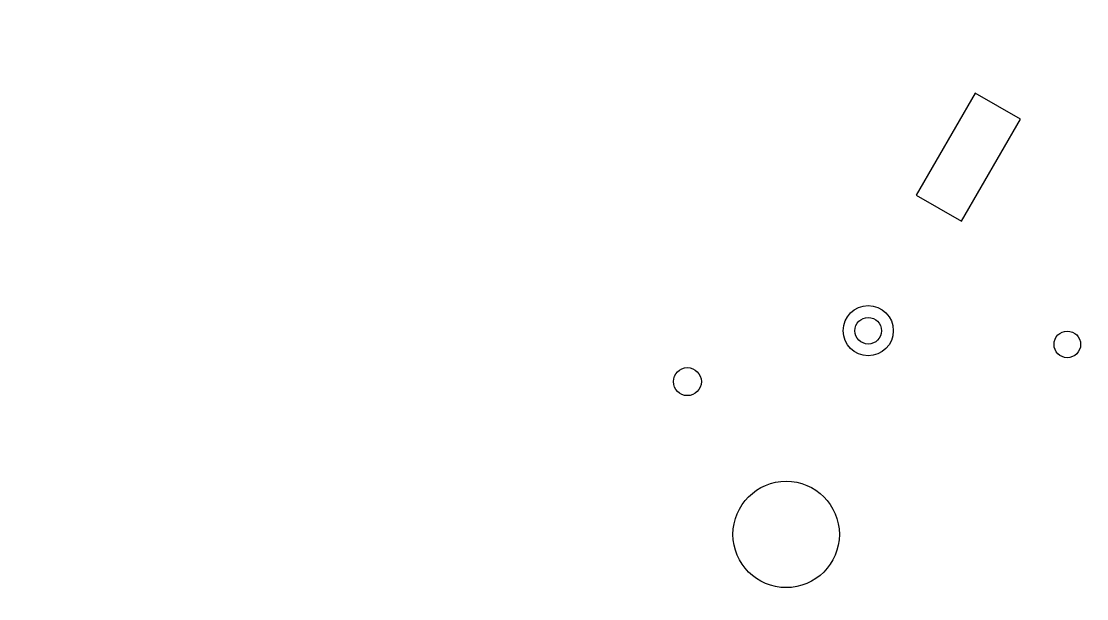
# Model space of a CAD drawing. Header units: inches. Extents: x -1316 to -504, y 751 to 1208.
# Drawn here: x -1102.8 to -962.6, y 821.4 to 897.3 of the extents above; entities that cross this region are included whole.
import ezdxf

# ---------------------------------------------------------------- set-up
doc = ezdxf.new("R2010")
doc.units = ezdxf.units.IN
doc.header["$MEASUREMENT"] = 0
doc.linetypes.add('Continuous2', pattern=[0])
doc.layers.add('68343 AND 68344 CARRIAGE AND ARM PLATE', color=1, linetype='Continuous')
doc.layers.add('68351 TABLE', color=1, linetype='Continuous')

msp = doc.modelspace()

# ---------------------------------------------------------------- linework, layer by layer
at = {"layer": '68343 AND 68344 CARRIAGE AND ARM PLATE', "color": 5, "linetype": 'Continuous2', "lineweight": -3, "true_color": 0x0000ff}
msp.add_circle((-1015.12, 849.91), 1.84, dxfattribs=at)
at = {"layer": '68351 TABLE', "color": 5, "linetype": 'Continuous2', "lineweight": -3, "true_color": 0x0000ff}
for p, q in [((-977.24, 887.85), (-984.99, 874.43)), ((-971.3, 884.42), (-977.24, 887.85)), ((-979.05, 871), (-971.3, 884.42)), ((-984.99, 874.43), (-979.05, 871))]:
    msp.add_line(p, q, dxfattribs=at)
at = {"layer": '68351 TABLE', "color": 3, "linetype": 'Continuous2', "lineweight": -3, "true_color": 0x00ff00}
msp.add_circle((-991.32, 856.61), 3.3, dxfattribs=at)
at = {"layer": '68351 TABLE', "color": 5, "linetype": 'Continuous2', "lineweight": -3, "true_color": 0x0000ff}
for centre, radius in [((-991.32, 856.61), 1.75), ((-965.12, 854.81), 1.75), ((-1002.12, 829.81), 7)]:
    msp.add_circle(centre, radius, dxfattribs=at)
at = {"layer": '68351 TABLE', "color": 1, "linetype": 'Continuous2', "lineweight": -3, "true_color": 0xff0000}
for start, end in [(335.0131, 84.9869), (215.0131, 324.9869)]:
    msp.add_arc((-1090.12, 979.81), 220, start, end, dxfattribs=at)

doc.saveas('drawing.dxf')
